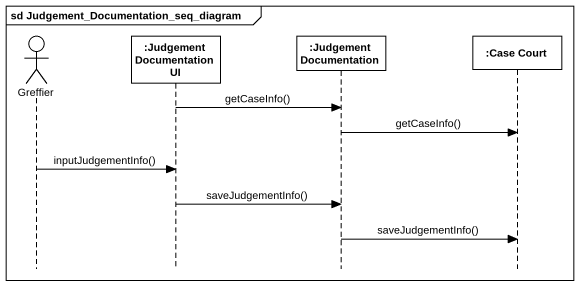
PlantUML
@startuml
mainframe sd Judgement_Documentation_seq_diagram
hide footbox
actor Greffier
participant ":Judgement Documentation UI" as Judgement_Documentation_UI
participant ":Judgement Documentation" as Judgement_Documentation
participant ":Case Court" as Case_Court

Judgement_Documentation_UI -> Judgement_Documentation : getCaseInfo()
Judgement_Documentation -> Case_Court : getCaseInfo()
Greffier -> Judgement_Documentation_UI : inputJudgementInfo()
Judgement_Documentation_UI -> Judgement_Documentation : saveJudgementInfo()
Judgement_Documentation -> Case_Court : saveJudgementInfo()
@enduml
